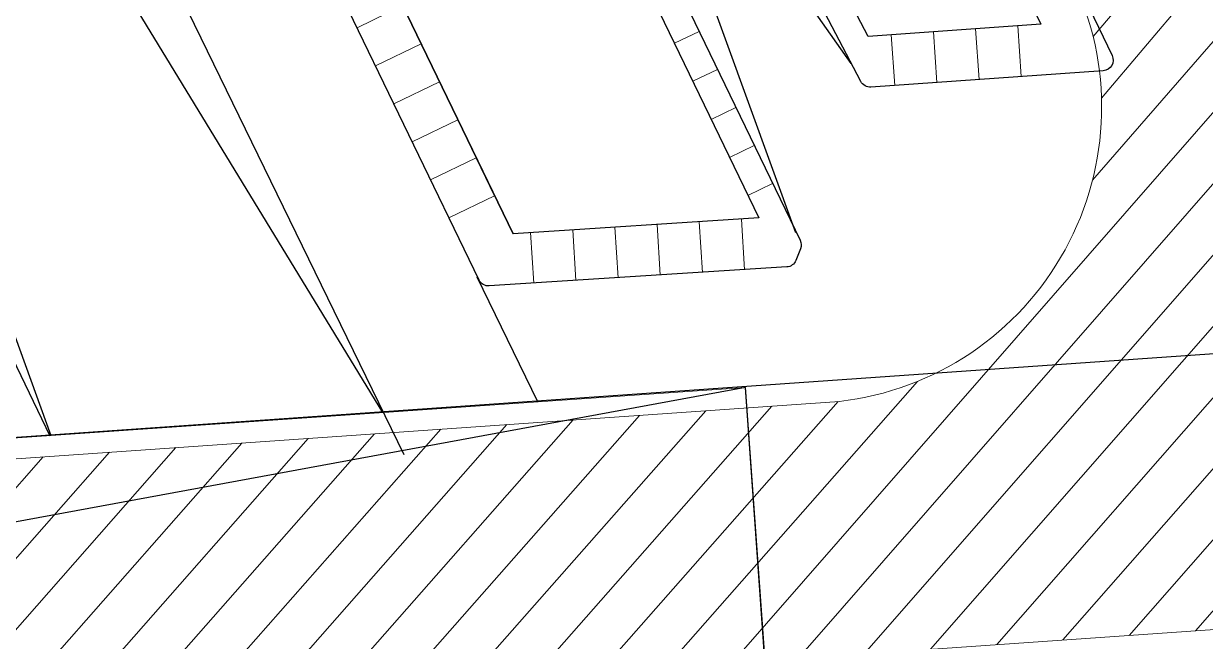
# Model space of a CAD drawing. Header units: millimetres. Extents: x 306 to 836129804, y -168137 to 818603917.
# Drawn here: x 834535197 to 834563175, y 818056132 to 818070758 of the extents above; entities that cross this region are included whole.
import ezdxf

# ---------------------------------------------------------------- set-up
doc = ezdxf.new("R2010")
doc.units = ezdxf.units.MM
doc.header["$LTSCALE"] = 3
doc.linetypes.add('ACAD_ISO03W100', pattern=[30, 12, -18])
for name, color, linetype, lineweight in [('029-ramp-l', 1, 'Continuous', 20), ('Eva-New', 1, 'ACAD_ISO03W100', 18), ('LWK-GA_PLANTER WALL TILES', 251, 'Continuous', 9), ('LWK-GA_PLANTERWALL', 251, 'Continuous', 30)]:
    doc.layers.add(name, color=color, linetype=linetype, lineweight=lineweight)
doc.layers.add('_base', color=251, linetype='Continuous')

# ---------------------------------------------------------------- blocks, each defined once
blk = doc.blocks.new('3A35X-MAGP-P-LD-00-0')
at = {"layer": '_base'}
for points in [[(834535850.6497957, 818061001.8397056), (834523950.4507833, 818093911.0163387), (834543691.6246833, 818061549.7754132)], [(834544207.5325582, 818060547.4460535), (834527817.8314686, 818094181.1029085)], [(834553476.237858, 818065804.2067163), (834549089.4759617, 818077893.61076), (834554783.3016683, 818069813.0086747)], [(834535827.3456408, 818060993.4127537), (834531585.740487, 818069793.4774098)], [(834589474.1841809, 818064763.717689), (834503404.7757121, 818058746.8154265)], [(834547368.2964455, 818061804.3950176), (834545934.0300553, 818064756.9639223)], [(834552286.2367433, 818062144.9758729), (834518183.1126105, 818055863.0373863), (834552839.2326546, 818054447.8768817)], [(834552283.0457146, 818062144.761865), (834552821.0642982, 818054448.6187768)]]:
    blk.add_lwpolyline(points, dxfattribs=at)
at = {"layer": 'LWK-GA_PLANTER WALL TILES'}
for points, elevation in [([(834543095.5453246, 818070661.9337504), (834544176.4666593, 818071183.0950191)], 0.1231553732774476), ([(834558731.8222034, 818070703.7345148), (834558815.8267306, 818069506.6784428)], 0.1231572048550903), ([(834550603.2487713, 818070292.2601103), (834551188.5218501, 818070575.0241785)], 0.1231559623983661), ([(834555739.1820236, 818070493.723197), (834555823.1865509, 818069296.667125)], 0.1231572048550903), ([(834556736.7287502, 818070563.7269696), (834556820.7332774, 818069366.6708976)], 0.1231572048550903), ([(834557734.2754768, 818070633.7307422), (834557818.280004, 818069436.6746702)], 0.1231572048550903), ([(834543529.8463819, 818069761.1659709), (834544610.7677166, 818070282.3272399)], 0.1231554758403004), ([(834551039.12441, 818069392.2533965), (834551624.3974886, 818069675.0174652)], 0.123156065369595), ([(834543964.1474394, 818068860.398192), (834545045.0687741, 818069381.559461)], 0.1231554758403004), ([(834551474.1460053, 818068491.8333769), (834552059.4190838, 818068774.5974456)], 0.123156065369595), ([(834544398.4484968, 818067959.6304132), (834545479.3698316, 818068480.7916821)], 0.1231554758403004), ([(834551910.0216434, 818067591.8266627), (834552495.294722, 818067874.5907315)], 0.1231561683408238), ([(834544832.7495537, 818067058.8626343), (834545913.6708887, 818067580.0239031)], 0.1231555784031532), ([(834552345.0432388, 818066691.4066432), (834552930.3163173, 818066974.170712)], 0.1231561683408238), ([(834545267.0506109, 818066158.0948553), (834546347.9719459, 818066679.2561241)], 0.1231555784031532), ([(834549194.747692, 818065938.4396801), (834549271.322611, 818064740.8853884)], 0.1231563390698988), ([(834550192.7096018, 818066002.2521126), (834550269.2845207, 818064804.6978209)], 0.1231563390698988), ([(834551190.671512, 818066066.0645449), (834551267.2464304, 818064868.510253)], 0.123156615943217), ([(834552188.6334219, 818066129.8769768), (834552265.2083403, 818064932.3226849)], 0.123156615943217), ([(834547198.8238724, 818065810.8148154), (834547275.3987913, 818064613.2605239)], 0.1231560621965805), ([(834548196.7857822, 818065874.6272478), (834548273.3607011, 818064677.0729563)], 0.1231560621965805)]:
    blk.add_lwpolyline(points, dxfattribs=dict(at, elevation=elevation))
at = {"layer": 'LWK-GA_PLANTERWALL', "elevation": 5.215924998712437e-06}
blk.add_lwpolyline([(834550887.8788204, 818078026.7584182), (834556729.3497386, 818078431.3982471, -0.3068429884998951), (834556971.8392907, 818078290.5266404), (834560966.6003647, 818070000.9520049, -0.5301170322240306), (834560758.8879052, 818069643.0345755), (834555256.8671529, 818069256.9251322, -0.297916572156847), (834555017.9276912, 818069390.2731028), (834550683.7164518, 818077661.317352, -0.5412224017758415)], format="xyb", close=True, dxfattribs=at)
at = {"layer": 'LWK-GA_PLANTERWALL', "elevation": 4.473101020764809e-06}
blk.add_lwpolyline([(834546221.7882481, 818064545.8897632, -0.3051147575306707), (834545980.7322537, 818064686.6204572), (834542652.7134345, 818071574.7055342, 0.3061609722849399), (834542410.7026765, 818071715.3733435), (834539058.1797568, 818071488.1169034, -0.3057417842749884), (834538816.3360174, 818071628.4397053), (834536362.2667017, 818076687.8711809, -0.5314846330872556), (834536570.1299652, 818077046.3923426), (834547521.9640167, 818077796.0477521, -0.3062171749763383), (834547764.0900078, 818077655.4935567), (834553581.8097148, 818065628.3821024, -0.2100518090930064), (834553589.1415505, 818065427.3401635), (834553480.519722, 818065153.5044894, -0.2900759477723073), (834553264.0876085, 818064996.1937752), (834546221.7882481, 818064545.8897632)], format="xyb", dxfattribs=at)
at = {"layer": 'LWK-GA_PLANTERWALL'}
for points, elevation in [([(834555913.1168977, 818077723.3000383), (834559277.407712, 818070742.0214875), (834555193.596515, 818070455.436224), (834551543.6808459, 818077420.6283514)], 5.321771903095911e-06), ([(834546783.1374022, 818065784.2346768), (834543307.0001457, 818072978.8842456), (834539616.3659135, 818072728.7083583), (834537797.3534229, 818076478.8750677), (834547296.6623524, 818077129.1048185), (834552604.3198922, 818066156.4571137)], 5.378158122789743e-06)]:
    blk.add_lwpolyline(points, close=True, dxfattribs=dict(at, elevation=elevation))
at = {"layer": 'LWK-GA_PLANTERWALL', "ltscale": 0.5}
for points, elevation in [([(834543307.0001457, 818072978.8842455), (834546783.1374022, 818065784.2346767)], -0.123144826060888), ([(834543742.1656022, 818072083.8627981), (834546347.9719458, 818066679.2561241)], 5.583458681512887e-06)]:
    blk.add_lwpolyline(points, dxfattribs=dict(at, elevation=elevation))

msp = doc.modelspace()

# ---------------------------------------------------------------- hatches: boundary and pattern name
at = {"layer": 'Eva-New', "linetype": 'Continuous', "ltscale": 0.01}
h = msp.add_hatch(dxfattribs=at)
h.set_pattern_fill('ANSI31', color=8, scale=350, angle=4)
h.set_pattern_definition([(49, (0, 0), (-838.6710210225554, 729.0455959657013), [])])
edge = h.paths.add_edge_path()
edge.add_arc((834611513.5385946, 818068145.3264505), 14099.99999968531, 55.19002574308559, 154.5596091027724)
edge.add_line((834598780.7776825, 818074202.2893481), (834595240.3911003, 818066761.4558462))
edge.add_arc((834589822.417787, 818069339.3552195), 6000.000000233124, 273.9989064334658, 334.5546563119141, ccw=False)
edge.add_line((834590240.8423903, 818063353.9629304), (834585554.5350056, 818063026.3542768))
edge.add_arc((834584989.6617913, 818071106.6338656), 8099.999998867221, 264.220048196886, 273.9989064322582, ccw=False)
edge.add_line((834584173.925572, 818063047.8142), (834580415.7397891, 818063428.2282544))
edge.add_arc((834579106.5335116, 818050494.3201492), 12999.99999816069, 84.2200481985661, 93.99077919798958)
edge.add_line((834578201.7864021, 818063462.7985727), (834574221.9197499, 818063185.1428037))
edge.add_arc((834573731.4752913, 818070170.6889209), 7002.741628984699, 184.518270925359, 274.0160585979712, ccw=False)
edge.add_arc((834553791.0620614, 818068592.8452796), 13000.0000005708, 4.527501078735133, 25.16518805878682)
edge.add_line((834565557.174624, 818074120.828201), (834563375.7160238, 818078763.9842684))
edge.add_arc((834569692.9588658, 818081779.3520507), 6999.999999030279, 186.261998653722, 205.5162346975632, ccw=False)
edge.add_line((834562734.724241, 818081015.8267443), (834561851.4163579, 818093822.5155479))
edge.add_arc((834568795.7761757, 818094576.8707228), 6985.211880096444, 103.79340942041148, 186.1996435070692, ccw=False)
edge.add_line((834567130.3497419, 818101360.6410463), (834607738.9713905, 818104323.6446342))
edge.add_arc((834606780.3295362, 818117304.0183489), 13015.72495013958, 274.223807264846, 392.8596289379157)
edge.add_arc((834623587.3262396, 818128173.8785237), 6999.999999836902, 183.9989136523716, 212.9539425140163, ccw=False)
edge.add_line((834616604.3686309, 818127685.7156067), (834614554.4666462, 818157541.1841724))
edge.add_line((834614554.4666462, 818157541.1841724), (834608569.0701823, 818157122.7809477))
edge.add_line((834608569.0701823, 818157122.7809477), (834610618.9763948, 818127267.2902491))
edge.add_arc((834623587.3262378, 818128173.8785231), 12999.99999806346, 183.9989136508734, 212.8579348742854)
edge.add_arc((834606785.1724918, 818117301.6086594), 7012.974383020965, -85.87050168941721, 32.994913872568816, ccw=False)
edge.add_line((834607290.1835088, 818110306.8410742), (834542916.4285616, 818105772.5570611))
edge.add_line((834542916.4285616, 818105772.5570611), (834543332.168679, 818099784.931535))
edge.add_line((834543332.168679, 818099784.931535), (834548339.9487058, 818100139.6961751))
edge.add_arc((834548849.6206386, 818093135.5706489), 7022.644791367745, 1.917894415990986, 94.16192873604791, ccw=False)
edge.add_line((834555868.3314306, 818093370.5997602), (834556822.6031799, 818079614.5109141))
edge.add_arc((834565030.3921052, 818080333.9384184), 8239.258156901009, 185.0092761133849, 211.2767633085009)
edge.add_line((834557988.549832, 818076056.3418531), (834560014.6381451, 818071842.7746612))
edge.add_arc((834553704.8687762, 818068780.019501), 7013.81912084653, -83.41200971856142, 25.89188562423311, ccw=False)
edge.add_line((834554509.5567249, 818061812.5137804), (834511331.2743995, 818058806.1397856))
edge.add_arc((834510845.0625758, 818065789.233517), 6999.999999933733, 141.8798806352492, 273.9829049167347, ccw=False)
edge.add_arc((834495100.3448526, 818078140.8887452), 13011.48484009153, 321.889271565979, 363.9966433354928)
edge.add_line((834508080.187521, 818079047.7636253), (834507303.147802, 818090245.0026575))
edge.add_arc((834514286.1054543, 818090733.1649512), 6999.999999943095, 94.21783473311712, 183.9989085377374, ccw=False)
edge.add_line((834513771.2650272, 818097714.206373), (834514324.2611847, 818097754.9889383))
edge.add_line((834514324.2611847, 818097754.9889383), (834515094.2032907, 818097812.2750338))
edge.add_arc((834515888.7804214, 818090839.1162039), 7018.283043878132, 4.391191596629085, 96.50069787772958, ccw=False)
edge.add_line((834522886.4615402, 818091376.4762715), (834523318.1003574, 818085091.4654405))
edge.add_line((834523318.1003574, 818085091.4654405), (834529307.3396509, 818085510.1591995))
edge.add_line((834529307.3396509, 818085510.1591995), (834528870.5492542, 818091758.2633296))
edge.add_arc((834535853.5069062, 818092246.4256233), 6999.999999586337, 93.99890853307471, 183.9989085379415, ccw=False)
edge.add_line((834535365.3446131, 818099229.3832753), (834540639.8020831, 818099596.5330453))
edge.add_line((834540639.8020831, 818099596.5330453), (834540220.7704337, 818105616.323317))
edge.add_line((834540220.7704337, 818105616.323317), (834513376.0995728, 818103738.6078113))
edge.add_arc((834514284.2614373, 818090770.3680685), 13000.00000003277, 94.00586599802176, 183.991117880833)
edge.add_line((834501315.7883602, 818089865.5443004), (834502093.999344, 818078618.6765761))
edge.add_arc((834495110.6965383, 818078135.4768907), 7000.000000828009, -66.13857842422561, 3.9581909098961887, ccw=False)
edge.add_arc((834495110.6965395, 818078135.4768903), 6999.999999981786, 273.99870041279297, 293.8614215680351, ccw=False)
edge.add_line((834495598.8334678, 818071152.5174648), (834484038.0252761, 818070344.3705096))
edge.add_arc((834484944.5652856, 818057376.0172908), 12999.99999985473, 3.998699986240524, 93.99870041178127, ccw=False)
edge.add_line((834497912.918511, 818058282.557204), (834498850.7850932, 818044866.0656179))
edge.add_arc((834505832.5325971, 818045382.0451274), 7000.788031506466, 153.5175844556254, 184.2267069343446, ccw=False)
edge.add_arc((834505831.7802428, 818045382.3021698), 7000.000000506094, 93.9907792036035, 153.5167215738451, ccw=False)
edge.add_line((834505344.6087215, 818052365.3290147), (834578107.7560652, 818057441.656797))
edge.add_arc((834579012.5031768, 818044473.1783768), 12999.99999509848, 84.22004763743712, 93.99077920788699, ccw=False)
edge.add_line((834580321.7095807, 818057407.0864662), (834583663.296837, 818057068.8416442))
edge.add_arc((834584972.5032473, 818070002.7497832), 13000.00004509936, 264.2200476312211, 273.9989064308502)
edge.add_line((834585879.0898904, 818057034.399779), (834609493.5669917, 818058685.2319609))
edge.add_arc((834609981.7373167, 818051702.1557314), 7000.118848462731, -19.364931974248975, 93.99890643048622, ccw=False)
edge.add_arc((834628850.3650681, 818045070.4409646), 13000.00000042529, 160.6350680240969, 183.9989064535735)
edge.add_line((834615882.0151088, 818044163.8543195), (834619634.348526, 817990488.2644923))
edge.add_arc((834610656.2600935, 817989860.627584), 8999.999999519287, -86.01194112060227, 3.998906454734822, ccw=False)
edge.add_line((834611282.1972058, 817980882.4204844), (834602812.2813497, 817980291.9201078))
edge.add_line((834602812.2813497, 817980291.9201078), (834603230.7061716, 817974306.527834))
edge.add_line((834603230.7061716, 817974306.527834), (834611717.6719617, 817974898.2168859))
edge.add_arc((834612343.6090722, 817965920.0097858), 8999.999999977357, 3.8734655887747067, 93.98805886777768, ccw=False)
edge.add_line((834621323.0501077, 817966527.9889727), (834621688.4984579, 817961112.7419763))
edge.add_line((834621688.4984579, 817961112.7419763), (834627673.3989117, 817961529.9934386))
edge.add_line((834627673.3989117, 817961529.9934386), (834621867.801321, 818044576.6440177))
edge.add_arc((834628850.6858916, 818045064.8011855), 6999.926738671702, 160.627157224399, 183.9989083996896, ccw=False)
edge.add_arc((834609980.9204334, 818051699.8431354), 13002.36888268257, 340.6271572335476, 454.0111039654658)
edge.add_line((834609071.4073162, 818064670.3628802), (834607456.5171404, 818064557.3573512))
edge.add_arc((834607170.3486158, 818068550.9500543), 4003.832551789663, 155.6211224779758, 274.0986331619272, ccw=False)
edge.add_line((834603523.5142193, 818070203.6066998), (834604195.8682836, 818071618.3222857))
edge.add_arc((834611513.5386757, 818068145.3264558), 8100.000000027051, 54.14039305783359, 154.6107958035704, ccw=False)
edge.add_arc((834623873.9558088, 818085245.9413723), 13000.02232763516, 234.1403928659832, 234.163197705768)
edge.add_line((834616262.7220054, 818074706.9802988), (834619562.6153525, 818079722.129262))

# ---------------------------------------------------------------- linework, layer by layer
at = {"layer": '029-ramp-l'}
msp.add_lwpolyline([(834517917.6619024, 818059764.8577933), (834552284.6337811, 818062144.8648626), (834552839.2326542, 818054447.8768828), (834518448.5633197, 818051961.2169774)], close=True, dxfattribs=at)
msp.add_lwpolyline([(834552286.2367436, 818062144.9758722), (834518183.112611, 818055863.0373851), (834552839.2326542, 818054447.8768828)], dxfattribs=at)
at = {"layer": 'Eva-New', "linetype": 'Continuous', "ltscale": 0.01}
for points in [[(834560014.6381451, 818071842.7746612, -0.5167127172672248), (834554509.5567249, 818061812.5137804), (834511331.2743995, 818058806.1397856, -0.6500468877424638), (834505338.034463, 818070110.4186977, 0.1858236779344054), (834508080.187521, 818079047.7636253)], [(834495598.8334678, 818071152.5174648), (834484038.0252761, 818070344.3705096, -0.4142135645484388), (834497912.918511, 818058282.557204), (834498850.7850932, 818044866.0656179, -0.1348015495624649), (834499566.328429, 818048503.8584445, -0.2657334414972907), (834505344.6087215, 818052365.3290147), (834578107.7560652, 818057441.656797, -0.04265870711973527), (834580321.7095807, 818057407.0864662), (834583663.296837, 818057068.8416442, 0.04269423343289794), (834585879.0898904, 818057034.399779), (834609493.5669917, 818058685.2319609, -0.5393670184015495), (834616585.8299106, 818049381.0299479, 0.1022986043484565), (834615882.0151088, 818044163.8543195), (834619634.348526, 817990488.2644923, -0.4142690157305827), (834611282.1972058, 817980882.4204844)]]:
    msp.add_lwpolyline(points, format="xyb", dxfattribs=at)

# ---------------------------------------------------------------- block references
at = {"ltscale": 0.5}
msp.add_blockref('3A35X-MAGP-P-LD-00-0', (0, 0), dxfattribs=at)

doc.saveas('drawing.dxf')
